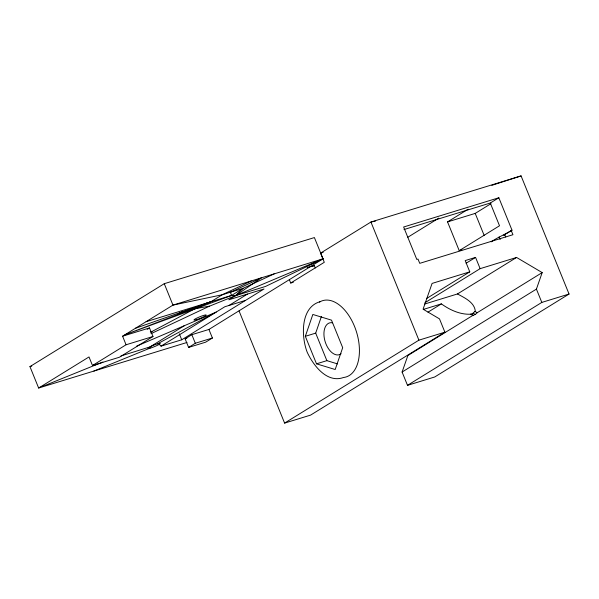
<?xml version="1.0" encoding="UTF-8"?>
<svg xmlns="http://www.w3.org/2000/svg" width="599" height="599" viewBox="0 0 599 599"><rect width="100%" height="100%" fill="white"/><g stroke="black" fill="none" stroke-linecap="round" stroke-linejoin="round"><path stroke-width="0.9" d="M305.333 336.309L312.835 314.46L331.509 320.151L342.688 347.675L335.185 369.516L316.512 363.833L305.333 336.309L315.688 333.126L321.386 316.527M289.362 279.696L290.717 283.028L324.299 262.302L320.57 253.122L370.938 222.027L521.078 175.904L569.05 294.042L434.739 376.973L407.507 385.337L402.101 372.039L407.874 355.521L472.873 315.388L475.299 314.468L477.186 312.73L542.185 272.59L516.578 257.458L480.128 268.659L424.961 302.72M402.101 372.039L536.419 289.107L542.185 272.59M423.605 309.346L441.381 303.888C449.924 310.012 460.376 314.849 471.069 314.19L473.135 313.187L475.306 310.986C474.266 302.151 464.465 297.74 457.464 293.959L424.579 304.06M159.267 344.335L161.034 346.14L181.737 339.783L264.009 288.988L228.803 299.799L235.519 295.659L243.029 288.366L274.155 273.885M151.015 333.658L209.538 306.149L235.519 295.659L261.591 277.764L231.087 291.998L222.229 294.76L172.961 305.108L122.593 336.204L126.067 344.769L92.493 365.502L89.011 356.937L38.643 388.032L29.95 366.618L164.261 283.694L314.4 237.571L323.026 258.813L208.924 329.443L191.837 334.691L185.121 338.847L188.603 347.413L205.689 342.164L212.405 338.008L208.924 329.443M147.204 329.36L149.51 327.93L152.992 336.496L119.411 357.229L92.493 365.502M251.295 280.938L222.229 294.76L210.811 301.806L124.802 334.841L231.611 295.419L243.029 288.366L231.087 291.998M184.312 325.721L149.96 346.926L121.02 355.926M161.034 346.14L224.827 306.748L245.538 300.391M228.975 305.483L247.439 294.079M312.671 266.458L314.258 265.477L315.276 267.978M188.603 347.413L195.319 343.257L212.405 338.008M407.837 237.241L438.805 218.118M461.904 249.828L459.223 250.652L447.55 221.9L468.096 209.216M403.981 229.552L490.289 203.039L498.84 197.76L512.003 230.181L506.215 233.752M447.55 221.9L475.217 213.401L491.015 203.645M459.223 250.652L499.521 225.771L490.289 203.039M491.173 241.846C497.754 237.286 505.242 234.351 512.003 230.181M466.104 263.238L475.561 257.398L480.128 268.659M426.428 298.602L469.773 271.834L465.206 260.58L475.561 257.398M427.986 312.161L441.381 303.888M457.464 293.959L516.578 257.458M239.076 310.986L284.6 423.096L418.911 340.165L444.9 332.183L439.501 318.885L423.081 309.181L432.089 283.417L469.773 271.834M444.9 332.183L310.589 415.114L284.6 423.096M407.507 385.337L541.818 302.413L569.05 294.042M177.738 314.497L181.834 311.974M199.01 306.149L179.79 313.24L210.811 301.806L135.449 328.267M157.447 343.856L216.261 312.042L136.632 346.132M151.764 331.629L193.514 309.458L206.348 303.506L198.232 306.628M164.261 283.694L172.961 305.108L323.026 258.813L265.544 286.434L235.519 295.659L231.611 295.419L146.096 321.693M203.937 304.434L207.464 303.079L206.715 303.311M235.519 295.659L323.026 258.813M93.856 371.073L149.503 348.341M96.709 364.492L38.643 388.032L187.008 342.456M320.008 301.731C300.249 307.354 301.17 336.945 307.25 352.339C313.367 365.487 327.047 383.54 343.549 377.482A39.908 23.174 72.9 0 0 356.285 331.269A39.908 23.174 72.9 0 0 319.462 302.106M491.831 185.346L521.078 175.904M208.078 302.809L208.579 302.66M498.84 197.76L403.629 227.006L416.799 259.434L418.005 259.06L419.742 263.343L512.931 234.718L511.194 230.435M320.57 253.122L323.205 252.314M307.22 267.641L314.258 265.477M290.717 283.028L293.353 282.219M122.593 336.204L149.51 327.93M29.95 366.618L31.74 366.071M126.067 344.769L152.992 336.496M185.121 338.847L186.828 338.323M316.512 363.833L326.867 360.65L337.537 363.9M375.453 221.076L370.938 222.027L418.911 340.165M209.538 306.149L195.064 308.725M475.022 311.45L477.186 312.73M473.135 313.187L475.299 314.468M471.069 314.19L473.232 315.471M470.709 314.108L472.873 315.388M536.419 289.107L541.818 302.413M504.687 234.449L505.728 237.017M499.132 236.934L500.172 239.503M475.217 213.401L484.142 235.385M315.688 333.126L326.867 360.65M230.218 291.99L231.611 295.419M191.837 334.691L195.319 343.257M179.303 333.785L181.737 339.783M341.093 353.747A16.63 9.659 72.9 0 1 324.913 340.868A16.63 9.659 72.9 0 1 332.535 322.809M150.312 331.809A6.649 0.809 -22.1 0 1 150.911 332.632M102.871 362.081A6.649 0.809 -22.1 0 1 96.057 364.686A6.649 0.809 -22.1 0 1 94.193 364.492M505.496 234.202L503.909 235.182L505.496 234.202M196.734 319.596A6.649 0.809 -22.1 0 0 206.251 315.111A6.649 0.809 -22.1 0 0 197.288 317.867A6.649 0.809 -22.1 0 0 196.734 319.596M150.731 347.997A6.649 0.809 -22.1 0 0 160.247 343.512A6.649 0.809 -22.1 0 0 151.285 346.267A6.649 0.809 -22.1 0 0 150.731 347.997"/></g></svg>
